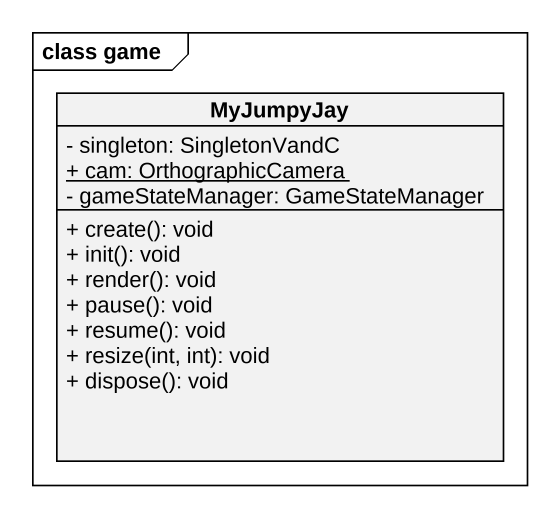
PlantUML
@startuml
mainframe class game
hide circle
hide empty members
skinparam classAttributeIconSize 0
class MyJumpyJay {
  - singleton: SingletonVandC
  {static} + cam: OrthographicCamera
  - gameStateManager: GameStateManager
  + create(): void
  + init(): void
  + render(): void
  + pause(): void
  + resume(): void
  + resize(int, int): void
  + dispose(): void
}
@enduml
